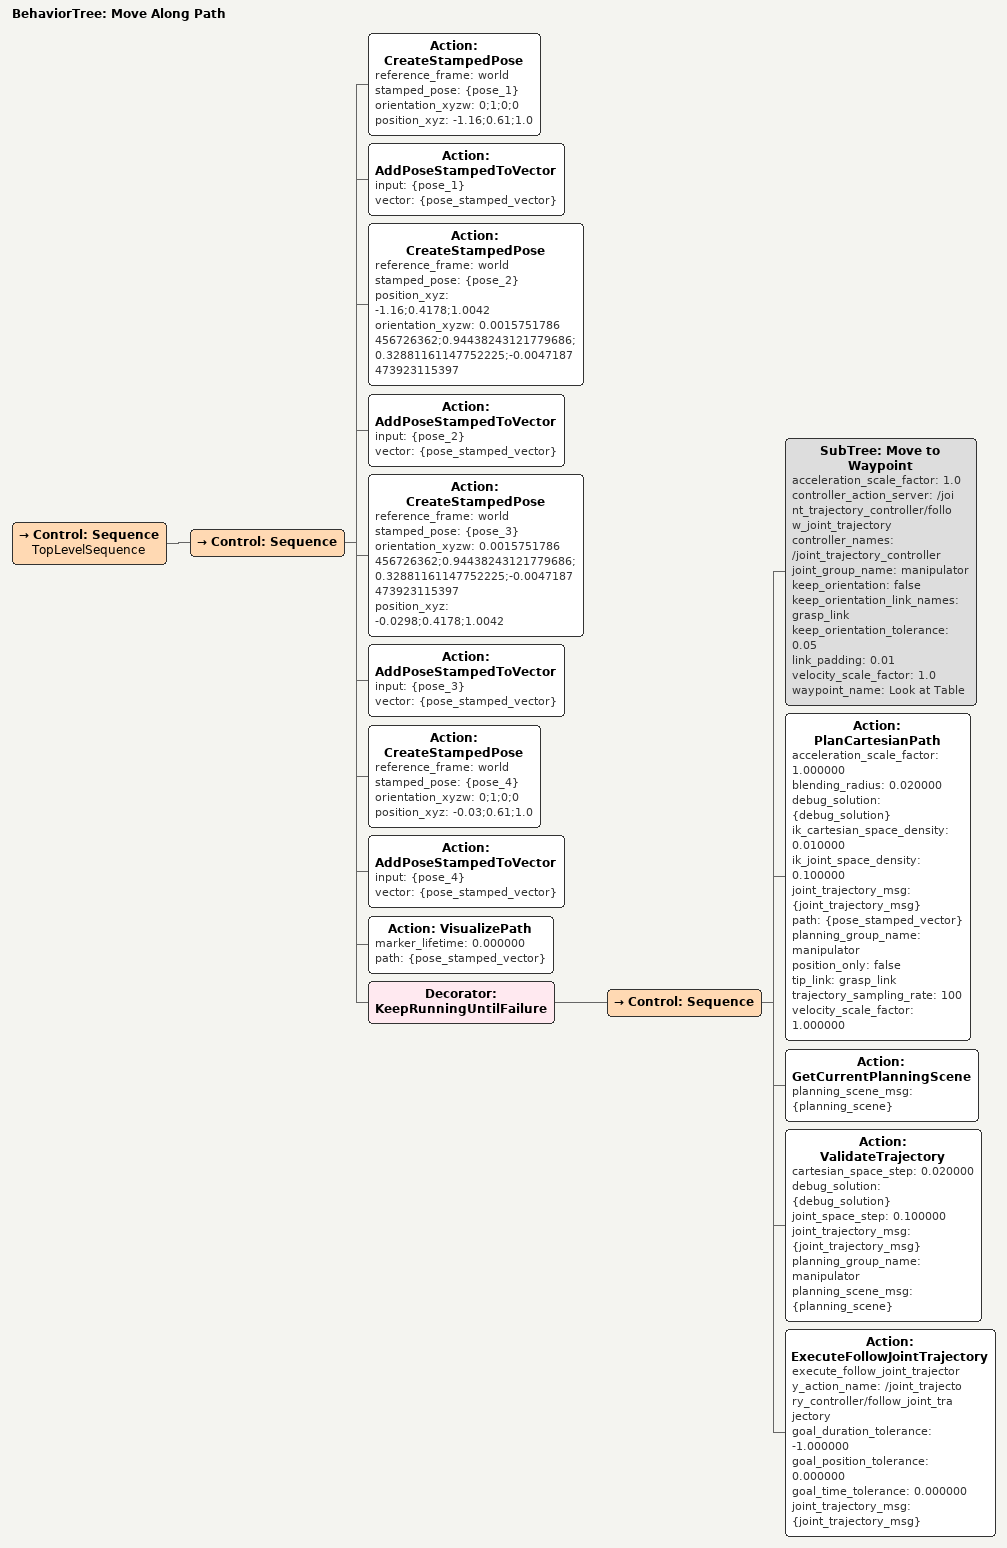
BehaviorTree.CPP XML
<?xml version='1.0' encoding='utf-8'?>
<root BTCPP_format="4" main_tree_to_execute="Move Along Path">
  <BehaviorTree ID="Move Along Path" _description="">
    <Control ID="Sequence" name="TopLevelSequence">
      <Control ID="Sequence">
        <Action ID="CreateStampedPose" reference_frame="world" stamped_pose="{pose_1}" orientation_xyzw="0;1;0;0" position_xyz="-1.16;0.61;1.0"/>
        <Action ID="AddPoseStampedToVector" input="{pose_1}" vector="{pose_stamped_vector}"/>
        <Action ID="CreateStampedPose" reference_frame="world" stamped_pose="{pose_2}" position_xyz="-1.16;0.4178;1.0042" orientation_xyzw="0.0015751786456726362;0.94438243121779686;0.32881161147752225;-0.0047187473923115397"/>
        <Action ID="AddPoseStampedToVector" input="{pose_2}" vector="{pose_stamped_vector}"/>
        <Action ID="CreateStampedPose" reference_frame="world" stamped_pose="{pose_3}" orientation_xyzw="0.0015751786456726362;0.94438243121779686;0.32881161147752225;-0.0047187473923115397" position_xyz="-0.0298;0.4178;1.0042"/>
        <Action ID="AddPoseStampedToVector" input="{pose_3}" vector="{pose_stamped_vector}"/>
        <Action ID="CreateStampedPose" reference_frame="world" stamped_pose="{pose_4}" orientation_xyzw="0;1;0;0" position_xyz="-0.03;0.61;1.0"/>
        <Action ID="AddPoseStampedToVector" input="{pose_4}" vector="{pose_stamped_vector}"/>
        <Action ID="VisualizePath" marker_lifetime="0.000000" path="{pose_stamped_vector}"/>
        <Decorator ID="KeepRunningUntilFailure">
          <Control ID="Sequence">
            <SubTree ID="Move to Waypoint" acceleration_scale_factor="1.0" controller_action_server="/joint_trajectory_controller/follow_joint_trajectory" controller_names="/joint_trajectory_controller" joint_group_name="manipulator" keep_orientation="false" keep_orientation_link_names="grasp_link" keep_orientation_tolerance="0.05" link_padding="0.01" velocity_scale_factor="1.0" waypoint_name="Look at Table"/>
            <Action ID="PlanCartesianPath" acceleration_scale_factor="1.000000" blending_radius="0.020000" debug_solution="{debug_solution}" ik_cartesian_space_density="0.010000" ik_joint_space_density="0.100000" joint_trajectory_msg="{joint_trajectory_msg}" path="{pose_stamped_vector}" planning_group_name="manipulator" position_only="false" tip_link="grasp_link" trajectory_sampling_rate="100" velocity_scale_factor="1.000000"/>
            <Action ID="GetCurrentPlanningScene" planning_scene_msg="{planning_scene}"/>
            <Action ID="ValidateTrajectory" cartesian_space_step="0.020000" debug_solution="{debug_solution}" joint_space_step="0.100000" joint_trajectory_msg="{joint_trajectory_msg}" planning_group_name="manipulator" planning_scene_msg="{planning_scene}"/>
            <Action ID="ExecuteFollowJointTrajectory" execute_follow_joint_trajectory_action_name="/joint_trajectory_controller/follow_joint_trajectory" goal_duration_tolerance="-1.000000" goal_position_tolerance="0.000000" goal_time_tolerance="0.000000" joint_trajectory_msg="{joint_trajectory_msg}"/>
          </Control>
        </Decorator>
      </Control>
    </Control>
  </BehaviorTree>
</root>
